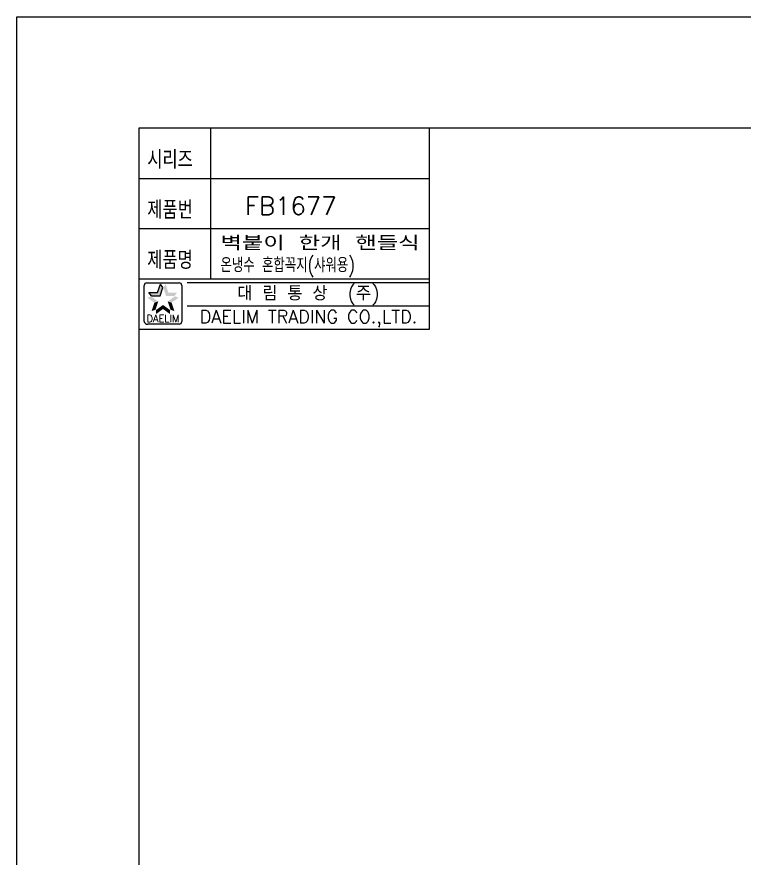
# Model space of a CAD drawing. Header units: millimetres. Extents: x 12827 to 13247, y 6457 to 7051.
# Drawn here: x 12826.7 to 13029.3, y 6816.2 to 7050.6 of the extents above; entities that cross this region are included whole.
import ezdxf
from ezdxf.enums import TextEntityAlignment as Align

# ---------------------------------------------------------------- set-up
doc = ezdxf.new("R2010")
doc.units = ezdxf.units.MM
doc.header["$LTSCALE"] = 10
doc.layers.get('0').update_dxf_attribs({"color": 2})
doc.layers.add('D', color=2, linetype='Continuous')
doc.styles.add('GHS', font='romans.shx', dxfattribs={"height": 3.5, "bigfont": 'ghs.shx'})
doc.styles.add('ROMANS', font='ROMANS.shx', dxfattribs={"oblique": 15, "bigfont": 'fhg.shx'})

msp = doc.modelspace()

# ---------------------------------------------------------------- linework, layer by layer
at = {"color": 4}
for p, q in [((13235.65393, 7019.58481), (12860.65393, 7019.58481)), ((12860.65393, 7019.58481), (12860.65393, 6470.58481)), ((12941.65393, 6963.58481), (12941.65393, 7019.58481))]:
    msp.add_line(p, q, dxfattribs=at)
at = {"color": 7}
for p, q in [((12860.65393, 7019.58481), (12860.65393, 6963.58481)), ((12880.65393, 7019.58481), (12880.65393, 6977.58481)), ((12860.65393, 7005.58481), (12941.65393, 7005.58481)), ((12860.65393, 6991.58481), (12941.65393, 6991.58481)), ((12860.65393, 6977.58481), (12941.65393, 6977.58481)), ((12860.65393, 6963.58481), (12941.65393, 6963.58481))]:
    msp.add_line(p, q, dxfattribs=at)
at = {"color": 2, "linetype": 'Continuous'}
for p, q in [((12862.13142, 6965.71933), (12862.13142, 6975.71933)), ((12862.88142, 6976.46933), (12871.88142, 6976.46933)), ((12872.63142, 6975.71933), (12872.63142, 6965.71933)), ((12874.15393, 6976.58481), (12941.65393, 6976.58481)), ((12874.15393, 6970.08481), (12941.65393, 6970.08481)), ((12871.88142, 6964.96933), (12863.13142, 6964.96933))]:
    msp.add_line(p, q, dxfattribs=at)
at = {"color": 2}
for p, q in [((12865.89306, 6973.76787), (12866.64243, 6976.07419)), ((12867.30754, 6975.15876), (12866.64243, 6976.07419)), ((12863.46805, 6973.76787), (12865.89306, 6973.76787)), ((12864.13316, 6972.85244), (12863.46805, 6973.76787)), ((12866.55817, 6972.85244), (12867.30754, 6975.15876)), ((12864.13316, 6972.85244), (12866.55817, 6972.85244))]:
    msp.add_line(p, q, dxfattribs=at)
at = {"color": 2, "linetype": 'Continuous'}
for centre, radius, start, end in [((12862.88142, 6975.71933), 0.75, 90, 180), ((12871.88142, 6975.71933), 0.75, 0, 90), ((12863.00642, 6965.84433), 0.88388, 188.1301024, 278.1301024), ((12871.88142, 6965.71933), 0.75, 270, 0)]:
    msp.add_arc(centre, radius, start, end, dxfattribs=at)
at = {"color": 2}
for points in [[(12865.89306, 6973.76787), (12866.55817, 6972.85244), (12866.64243, 6976.07419), (12867.30754, 6975.15876)], [(12868.1204, 6976.07419), (12867.4553, 6975.15876), (12868.86977, 6973.76787), (12868.20467, 6972.85244)], [(12863.46805, 6973.76787), (12864.13316, 6972.85244), (12865.89306, 6973.76787), (12866.55817, 6972.85244)], [(12868.86977, 6973.76787), (12868.20467, 6972.85244), (12871.29478, 6973.76787), (12870.62968, 6972.85244)], [(12864.97321, 6970.93686), (12866.04937, 6971.28652), (12863.01134, 6972.36224), (12864.08749, 6972.71191)], [(12864.22384, 6968.63054), (12865.3, 6968.9802), (12864.97321, 6970.93686), (12866.04937, 6971.28652)], [(12871.7515, 6972.36224), (12870.67534, 6972.71191), (12869.78962, 6970.93686), (12868.71346, 6971.28652)], [(12869.78962, 6970.93686), (12868.71346, 6971.28652), (12870.53899, 6968.63054), (12869.46283, 6968.9802)], [(12867.38142, 6969.1872), (12867.38142, 6970.31873), (12865.41954, 6967.76181), (12865.41954, 6968.89335)], [(12869.34329, 6967.76181), (12869.34329, 6968.89335), (12867.38142, 6969.1872), (12867.38142, 6970.31873)]]:
    msp.add_solid(points, dxfattribs=at)
at = {"layer": 'D'}
msp.add_lwpolyline([(12826.65393, 7050.58481), (13246.65393, 7050.58481), (13246.65393, 6456.58481), (12826.65393, 6456.58481)], close=True, dxfattribs=at)

# ---------------------------------------------------------------- texts
at = {"color": 7, "linetype": 'Continuous'}
for s, height, style, p in [('대 림 통 상  (주)', 4, 'GHS', (12907.91427, 6973.2799)), ('DAELIM TRADING CO.,LTD.', 3.6, 'ROMANS', (12907.91427, 6966.51256))]:
    msp.add_text(s, height=height, dxfattribs=dict(at, style=style)).set_placement(p, align=Align.MIDDLE)
at = {"color": 2, "linetype": 'Continuous', "style": 'ROMANS'}
msp.add_text('DAELIM', height=2, dxfattribs=at).set_placement((12867.38142, 6965.51933), align=Align.CENTER)
at = {"layer": 'D', "style": 'GHS'}
for s, height, width, p in [('시리즈', 5, 0.8, (12862.99429, 7008.31419)), ('제품번', 5, 0.8, (12862.99429, 6994.31419)), ('제품명', 5, 0.8, (12862.99429, 6980.31419)), ('온냉수 혼합꼭지(샤워용)', 4, 0.75, (12883.40195, 6979.43008))]:
    msp.add_text(s, height=height, dxfattribs=dict(at, width=width)).set_placement(p)
at = {"layer": 'D', "color": 7, "style": 'GHS'}
msp.add_text('FB1677', height=5, dxfattribs=at).set_placement((12890.26287, 6995.42982))
at = {"layer": 'D', "style": 'GHS', "width": 1.105852}
msp.add_text('벽붙이 한개 핸들식', height=4, dxfattribs=at).set_placement((12883.40195, 6985.54938), (12938.89114, 6985.54938), align=Align.FIT)

doc.saveas('drawing.dxf')
